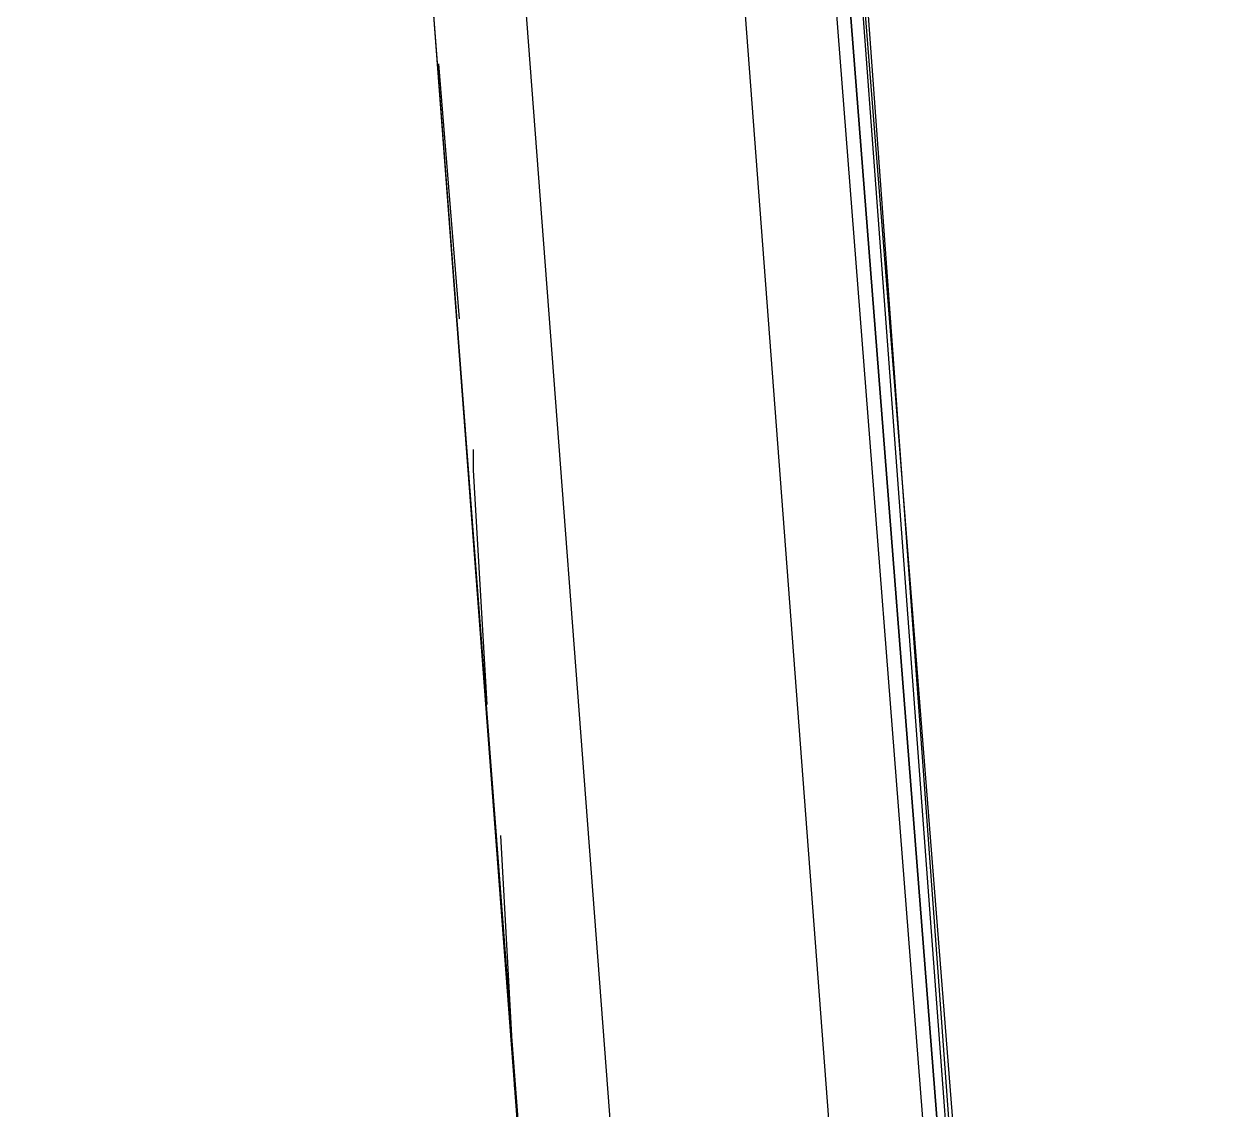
# Model space of a CAD drawing. Header units: feet. Extents: x -84 to 198, y -22 to 181.
# Drawn here: x 136.01 to 138.347, y 119.86 to 121.961 of the extents above; entities that cross this region are included whole.
import ezdxf

# ---------------------------------------------------------------- set-up
doc = ezdxf.new("R2010")
doc.units = ezdxf.units.FT
doc.layers.add('A-AREA-UNIDAD', color=30, linetype='CONTINUOUS')
doc.layers.add('A-LINEA', color=7, linetype='CONTINUOUS')

msp = doc.modelspace()

# ---------------------------------------------------------------- linework, layer by layer
at = {"layer": 'A-AREA-UNIDAD'}
msp.add_lwpolyline([(122.88, 112.4089), (135.808, 109.3333), (135.872, 108.1778), (135.552, 106.8444), (137.36, 106.4178), (137.408, 107.0933), (138.16, 107.0933), (137.888, 115.6089), (137.088, 126.2044), (136.16, 134.0622), (134.688, 143.2533), (134.048, 143.2889), (134, 143.5378), (130.912, 144.9422)], dxfattribs=at)
at = {"layer": 'A-LINEA'}
for p, q in [((137.2133, 118.9378), (136.9333, 122.6311)), ((137.2133, 118.9378), (136.9333, 122.6311)), ((136.8533, 121.3911), (136.8133, 121.8844)), ((136.8533, 121.3911), (136.8133, 121.8844)), ((136.96, 119.8978), (136.9333, 120.3911)), ((136.96, 119.8978), (136.9333, 120.3911))]:
    msp.add_line(p, q, dxfattribs=at)
for points in [[(138.3067, 108.7111), (138.2133, 112.1778), (138.0667, 115.6578), (137.8533, 119.1244), (137.6, 122.5911), (137.28, 126.0578), (136.9067, 129.5244), (136.48, 132.9778), (136, 136.4178), (135.4667, 139.8578), (134.88, 143.2844)], [(138.3067, 108.7111), (138.2133, 112.1778), (138.0667, 115.6578), (137.8533, 119.1244), (137.6, 122.5911), (137.28, 126.0578), (136.9067, 129.5244), (136.48, 132.9778), (136, 136.4178), (135.4667, 139.8578), (134.88, 143.2844)], [(138.3467, 106.2578), (138.2933, 109.6444), (138.1733, 113.0311), (138.0267, 116.4044), (137.8133, 119.7778), (137.5467, 123.1511), (137.2267, 126.5244), (136.8667, 129.8844), (136.4533, 133.2444), (135.9733, 136.5911), (135.4533, 139.9378), (134.88, 143.2711)], [(138.3467, 106.2578), (138.2933, 109.6444), (138.1733, 113.0311), (138.0267, 116.4044), (137.8133, 119.7778), (137.5467, 123.1511), (137.2267, 126.5244), (136.8667, 129.8844), (136.4533, 133.2444), (135.9733, 136.5911), (135.4533, 139.9378), (134.88, 143.2711)], [(137.5067, 106.2578), (137.4533, 109.6311), (137.3467, 112.9911), (137.1867, 116.3644), (136.9733, 119.7244), (136.72, 123.0844), (136.4, 126.4444), (136.04, 129.7911), (135.6267, 133.1378), (135.16, 136.4711), (134.64, 139.8044), (134.0667, 143.1244)], [(137.5067, 106.2578), (137.4533, 109.5911), (137.3467, 112.9244), (137.2, 116.2444), (136.9867, 119.5778), (136.7333, 122.8978), (136.4267, 126.2178), (136.0667, 129.5244), (135.6667, 132.8311), (135.2, 136.1378), (134.6933, 139.4311), (134.1333, 142.7111)], [(137.84, 118.8578), (137.8533, 118.8711), (137.5467, 122.7911), (137.5467, 122.8044), (137.5333, 122.8044), (137.52, 122.7911), (137.8267, 118.8578), (137.84, 118.8578)], [(137.84, 118.8578), (137.8533, 118.8711), (137.5467, 122.7911), (137.5467, 122.8044), (137.5333, 122.8044), (137.52, 122.7911), (137.8267, 118.8578), (137.84, 118.8578)], [(137.8667, 118.8711), (137.5733, 122.8044), (137.5467, 122.8044), (137.5467, 122.7911), (137.8533, 118.8711), (137.8533, 118.8578), (137.8667, 118.8578), (137.8667, 118.8711)], [(137.8667, 118.8711), (137.5733, 122.8044), (137.5467, 122.8044), (137.5467, 122.7911), (137.8533, 118.8711), (137.8533, 118.8578), (137.8667, 118.8578), (137.8667, 118.8711)], [(136.9067, 120.6444), (136.88, 121.0978), (136.88, 121.1378)], [(136.9067, 120.6444), (136.88, 121.0978), (136.88, 121.1378)]]:
    msp.add_lwpolyline(points, dxfattribs=at)

doc.saveas('drawing.dxf')
